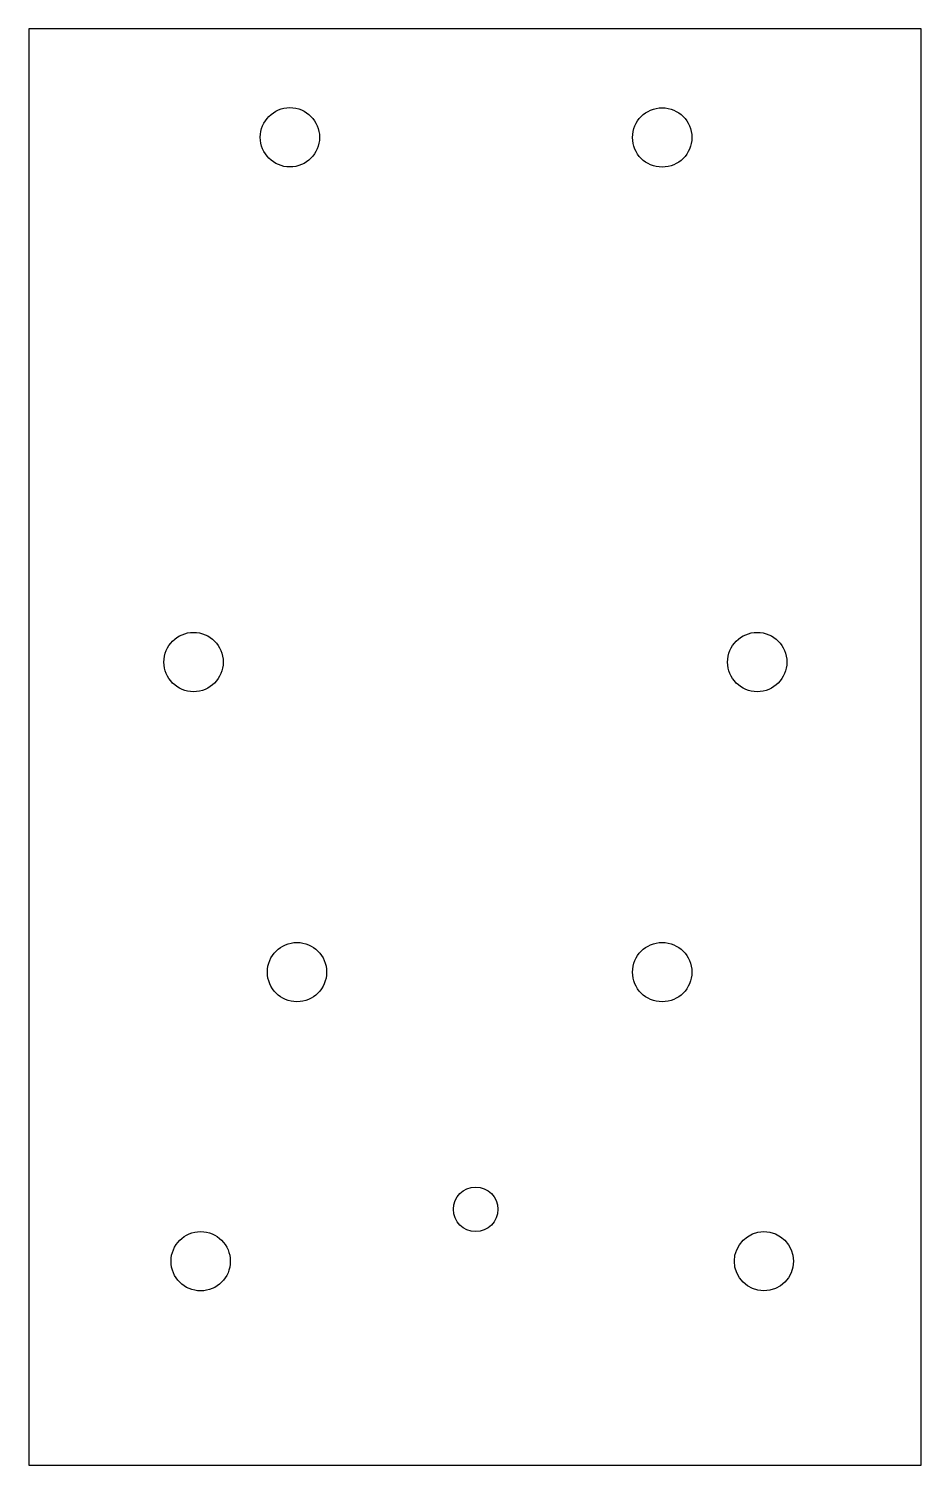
# Model space of a CAD drawing. Header units: millimetres. Extents: x -30.1 to 30.1, y 67.1 to 164.
import ezdxf

# ---------------------------------------------------------------- set-up
doc = ezdxf.new("R2010")
doc.units = ezdxf.units.MM

msp = doc.modelspace()

# ---------------------------------------------------------------- linework, layer by layer
msp.add_lwpolyline([(30.062, 67.126), (30.062, 163.965), (-30.147, 163.965), (-30.147, 67.126)], close=True)
for centre, radius in [((-12.527, 156.645), 2), ((12.584, 156.635), 2), ((-19.027, 121.273), 2), ((18.994, 121.273), 2), ((-12.05, 100.369), 2), ((12.584, 100.369), 2), ((0, 84.383), 1.5), ((-18.547, 80.879), 2), ((19.447, 80.88), 1.995)]:
    msp.add_circle(centre, radius)

doc.saveas('drawing.dxf')
